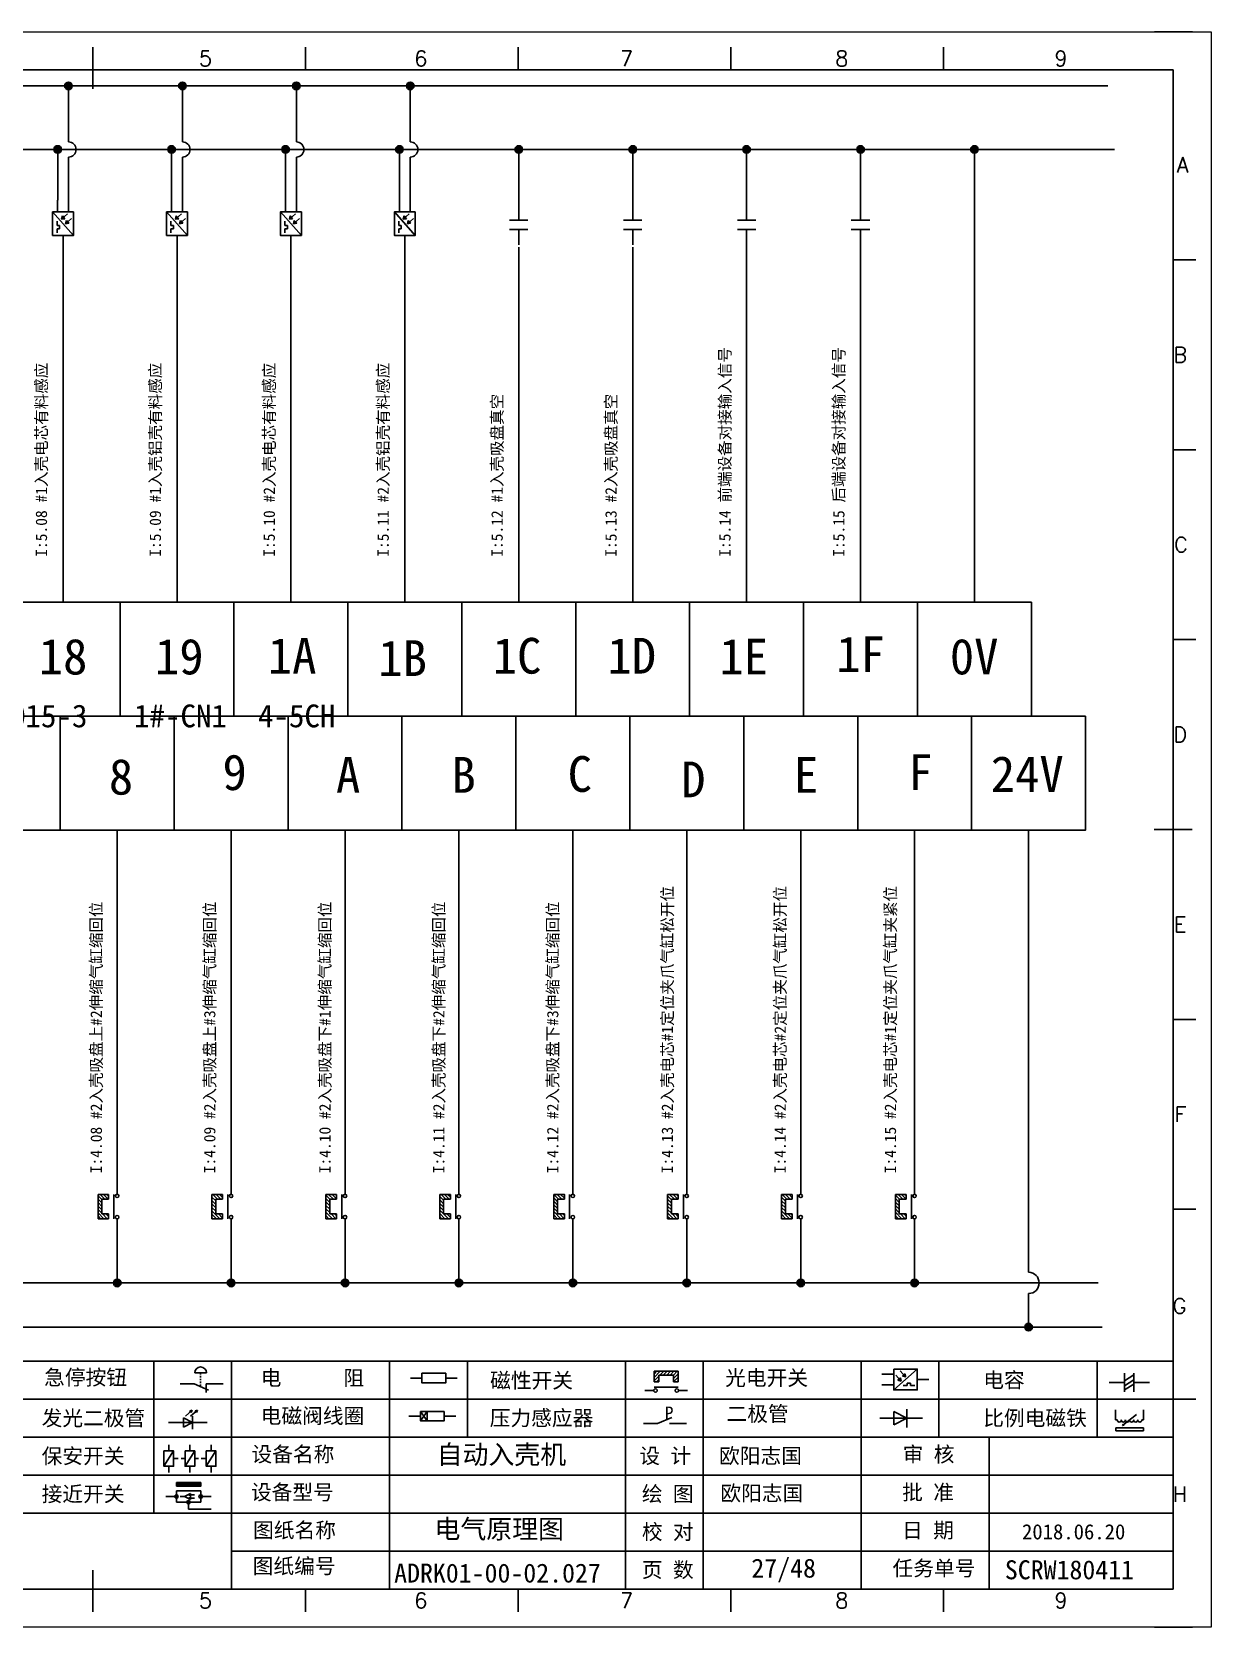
# Model space of a CAD drawing. Header units: millimetres. Extents: x 336 to 12810, y -1577 to 4105.
# Drawn here: x 7373.4 to 7528.7, y -645.8 to -435.8 of the extents above; entities that cross this region are included whole.
import ezdxf
from ezdxf.enums import TextEntityAlignment as Align

# ---------------------------------------------------------------- set-up
doc = ezdxf.new("R2010")
doc.units = ezdxf.units.MM
doc.layers.add('AE_BOR', color=1, linetype='Continuous')
doc.styles.get("Standard").update_dxf_attribs({"font": ''})
doc.styles.add('WD', font='romans.shx', dxfattribs={"width": 0.8, "bigfont": 'gbcbig.shx'})
doc.styles.add('汉字', font='')
doc.styles.get('Standard').set_extended_font_data('SimSun')
doc.styles.get('汉字').set_extended_font_data('新宋体')

# ---------------------------------------------------------------- blocks, each defined once
blk = doc.blocks.new('磁性开关')
at = {"linetype": 'ByBlock'}
h = blk.add_hatch(dxfattribs=at)
h.set_pattern_fill('ANSI31', color=256, scale=0.1, style=0)
h.paths.add_polyline_path([(-1910.88, -776.69), (-1910.88, -775.29), (-1907.69, -775.29), (-1907.69, -776.69), (-1908.31, -776.69), (-1908.31, -775.79), (-1910.25, -775.79), (-1910.25, -776.69)])
for p, q in [((-1910.88, -776.69), (-1910.88, -775.29)), ((-1910.88, -775.29), (-1907.69, -775.29)), ((-1910.88, -776.69), (-1910.25, -776.69)), ((-1910.25, -776.69), (-1910.25, -775.79)), ((-1910.25, -775.79), (-1908.31, -775.79)), ((-1908.31, -776.69), (-1908.31, -775.79)), ((-1908.31, -776.69), (-1907.69, -776.69)), ((-1907.69, -775.29), (-1907.69, -776.69)), ((-1910.91, -777.81), (-1912.09, -777.81)), ((-1910.88, -777.39), (-1907.69, -777.39)), ((-1907.66, -777.81), (-1906.48, -777.81))]:
    blk.add_line(p, q, dxfattribs=at)
for centre in [(-1910.68, -777.81), (-1907.88, -777.81)]:
    blk.add_circle(centre, 0.225, dxfattribs=at)
blk = doc.blocks.new('光电开关')
at = {"linetype": 'ByBlock'}
h = blk.add_hatch(dxfattribs=at)
h.set_pattern_fill('ANSI31', color=256, scale=0.01, style=0)
h.set_pattern_definition([(45, (0.172267, 0), (-0.0224506403, 0.0224506403), [])])
h.paths.add_polyline_path([(-1882.44, -776.34), (-1882.5, -775.91), (-1882.68, -776.07)])
h.paths.add_polyline_path([(-1882.86, -776.23), (-1882.44, -776.34), (-1882.68, -776.07)])
h.paths.add_polyline_path([(-1883.05, -776.88), (-1883.11, -776.45), (-1883.29, -776.61)])
h.paths.add_polyline_path([(-1883.47, -776.77), (-1883.05, -776.88), (-1883.29, -776.61)])
for p, q in [((-1884.01, -775.96), (-1885.56, -775.96)), ((-1880.91, -775.3), (-1884.01, -778.05)), ((-1883.75, -776.09), (-1883.05, -776.88)), ((-1883.11, -776.45), (-1883.47, -776.77)), ((-1883.05, -776.88), (-1883.47, -776.77)), ((-1883.14, -775.55), (-1882.44, -776.34)), ((-1883.05, -776.88), (-1883.11, -776.45)), ((-1882.5, -775.91), (-1882.86, -776.23)), ((-1882.44, -776.34), (-1882.86, -776.23)), ((-1882.44, -776.34), (-1882.5, -775.91)), ((-1879.37, -776.67), (-1880.91, -776.67)), ((-1884.01, -777.39), (-1885.56, -777.39)), ((-1882.78, -777.47), (-1882.23, -777.47)), ((-1882.23, -777.47), (-1882.23, -777.14)), ((-1882.23, -777.14), (-1881.78, -777.14)), ((-1881.78, -777.47), (-1881.78, -777.14)), ((-1881.23, -777.47), (-1881.78, -777.47))]:
    blk.add_line(p, q, dxfattribs=at)
blk.add_lwpolyline([(-1884.01, -775.3), (-1880.91, -775.3), (-1880.91, -778.05), (-1884.01, -778.05)], close=True, dxfattribs=at)
blk = doc.blocks.new('电磁阀线圈')
at = {"linetype": 'ByBlock'}
for p, q in [((-1854.61, -796.54), (-1856.17, -796.54)), ((-1854.61, -795.92), (-1853.75, -797.16)), ((-1853.75, -795.92), (-1854.61, -797.16)), ((-1853.75, -795.92), (-1853.75, -797.16)), ((-1851.53, -796.54), (-1849.97, -796.54))]:
    blk.add_line(p, q, dxfattribs=at)
blk.add_lwpolyline([(-1854.61, -795.92), (-1851.53, -795.92), (-1851.53, -797.16), (-1854.61, -797.16)], close=True, dxfattribs=at)
blk = doc.blocks.new('压力感应器')
at = {"linetype": 'ByBlock'}
for p, q in [((-1815.59, -777.73), (-1813.71, -776.93)), ((-1817.44, -777.73), (-1815.59, -777.73)), ((-1811.78, -777.73), (-1814.05, -777.73))]:
    blk.add_line(p, q, dxfattribs=at)
at = {"linetype": 'ByBlock', "insert": (-1814.65, -775.48), "char_height": 1.68, "width": 1.2242, "attachment_point": 1}
blk.add_mtext('{\\fNSimSun|b0|i0|c134|p49;P}', dxfattribs=at)
blk = doc.blocks.new('二极管')
at = {"linetype": 'ByBlock'}
for p, q in [((-1787.52, -776.77), (-1781.92, -776.77)), ((-1783.97, -776.77), (-1785.69, -775.9)), ((-1785.69, -775.9), (-1785.69, -777.65)), ((-1783.97, -776.77), (-1785.69, -777.65)), ((-1783.97, -777.99), (-1783.97, -775.56))]:
    blk.add_line(p, q, dxfattribs=at)
blk = doc.blocks.new('电容')
at = {"linetype": 'ByBlock'}
for p, q in [((-1756.08, -782.99), (-1756.08, -780.56)), ((-1754.86, -780.79), (-1756.08, -781.55)), ((-1754.86, -782.99), (-1754.86, -780.56)), ((-1756.08, -781.77), (-1758.13, -781.77)), ((-1754.86, -781.44), (-1756.08, -782.2)), ((-1754.86, -781.99), (-1756.08, -782.75)), ((-1754.86, -781.77), (-1752.81, -781.77))]:
    blk.add_line(p, q, dxfattribs=at)
blk = doc.blocks.new('发光二极管')
at = {"linetype": 'ByBlock'}
for p, q in [((-1755.78, -785.92), (-1754.89, -785.14)), ((-1754.89, -785.14), (-1755.2, -785.22)), ((-1755.2, -785.22), (-1755.01, -785.43)), ((-1755.08, -785.92), (-1754.18, -785.14)), ((-1754.89, -785.14), (-1755.01, -785.43)), ((-1754.18, -785.14), (-1754.49, -785.22)), ((-1754.49, -785.22), (-1754.31, -785.43)), ((-1754.18, -785.14), (-1754.31, -785.43)), ((-1758.01, -786.77), (-1752.89, -786.77)), ((-1754.84, -786.77), (-1756.04, -786.16)), ((-1756.04, -786.16), (-1756.04, -787.39)), ((-1754.84, -786.77), (-1756.04, -787.39)), ((-1754.84, -787.63), (-1754.84, -785.92))]:
    blk.add_line(p, q, dxfattribs=at)
blk = doc.blocks.new('比例电磁阀')
at = {"linetype": 'ByBlock'}
for p, q in [((-1757.26, -775.38), (-1757.26, -776.71)), ((-1757.26, -776.71), (-1757.05, -776.71)), ((-1754.5, -775.98), (-1756.35, -777.44)), ((-1753.58, -776.71), (-1753.8, -776.71)), ((-1753.58, -775.38), (-1753.58, -776.71)), ((-1753.6, -777.73), (-1757.25, -777.73)), ((-1757.25, -778.13), (-1757.25, -777.73)), ((-1753.6, -778.13), (-1757.25, -778.13)), ((-1756.35, -777.44), (-1756.25, -777.25)), ((-1756.35, -777.44), (-1756.15, -777.38)), ((-1756.15, -777.38), (-1756.25, -777.25)), ((-1753.6, -777.73), (-1753.6, -778.13))]:
    blk.add_line(p, q, dxfattribs=at)
for centre in [(-1756.78, -776.71), (-1756.24, -776.71), (-1755.7, -776.71), (-1755.15, -776.71), (-1754.61, -776.71), (-1754.07, -776.71)]:
    blk.add_arc(centre, 0.271, 180, 0, dxfattribs=at)
blk = doc.blocks.new('保安开关')
at = {"linetype": 'ByBlock'}
for p, q in [((-1757.33, -790.79), (-1758.6, -792.81)), ((-1757.96, -790.79), (-1757.96, -789.97)), ((-1754.54, -790.79), (-1755.81, -792.81)), ((-1755.17, -790.79), (-1755.17, -789.97)), ((-1751.75, -790.79), (-1753.02, -792.81)), ((-1752.39, -790.79), (-1752.39, -789.97)), ((-1757.96, -792.81), (-1757.96, -793.62)), ((-1757.33, -791.8), (-1756.72, -791.8)), ((-1756.35, -791.8), (-1755.89, -791.8)), ((-1755.17, -792.81), (-1755.17, -793.62)), ((-1754.52, -791.8), (-1754.06, -791.8)), ((-1753.69, -791.8), (-1753.08, -791.8)), ((-1752.39, -792.81), (-1752.39, -793.62))]:
    blk.add_line(p, q, dxfattribs=at)
for points in [[(-1758.6, -790.79), (-1757.33, -790.79), (-1757.33, -792.81), (-1758.6, -792.81)], [(-1755.81, -790.79), (-1754.54, -790.79), (-1754.54, -792.81), (-1755.81, -792.81)], [(-1753.02, -790.79), (-1751.75, -790.79), (-1751.75, -792.81), (-1753.02, -792.81)]]:
    blk.add_lwpolyline(points, close=True, dxfattribs=at)
blk = doc.blocks.new('接近开关')
at = {"linetype": 'ByBlock'}
h = blk.add_hatch(dxfattribs=at)
h.set_pattern_fill('ANSI31', color=256, scale=0.01, style=0)
h.set_pattern_definition([(45, (-89.131516, -30.795668), (-0.0224506403, 0.0224506403), [])])
h.paths.add_polyline_path([(-1516.96, -1123.35), (-1516.96, -1122.85), (-1513.76, -1122.85), (-1513.76, -1123.35)])
for p, q in [((-1516.96, -1123.35), (-1516.96, -1122.85)), ((-1516.96, -1122.85), (-1513.76, -1122.85)), ((-1516.96, -1123.35), (-1513.76, -1123.35)), ((-1513.76, -1122.85), (-1513.76, -1123.35)), ((-1517.18, -1124.71), (-1518.36, -1124.71)), ((-1516.96, -1123.95), (-1513.76, -1123.95)), ((-1516.96, -1123.95), (-1516.96, -1125.47)), ((-1516.96, -1125.47), (-1513.76, -1125.47)), ((-1515.91, -1124.71), (-1516.45, -1124.71)), ((-1515.11, -1124.31), (-1515.91, -1124.71)), ((-1515.11, -1125.11), (-1515.91, -1124.71)), ((-1515.33, -1124.53), (-1515.17, -1124.53)), ((-1515.33, -1124.88), (-1515.17, -1124.88)), ((-1515.25, -1124.45), (-1515.25, -1124.61)), ((-1515.11, -1124.31), (-1515.11, -1125.11)), ((-1515.11, -1124.48), (-1514.58, -1124.48)), ((-1515.11, -1124.94), (-1514.58, -1124.94)), ((-1513.76, -1123.95), (-1513.76, -1125.47)), ((-1513.54, -1124.71), (-1512.36, -1124.71)), ((-1515.36, -1125.69), (-1515.36, -1126.36)), ((-1515.36, -1126.36), (-1512.36, -1126.36))]:
    blk.add_line(p, q, dxfattribs=at)
for centre in [(-1516.96, -1124.71), (-1515.36, -1125.47), (-1513.76, -1124.71)]:
    blk.add_circle(centre, 0.225, dxfattribs=at)
blk = doc.blocks.new('电阻')
at = {"linetype": 'ByBlock'}
for p, q in [((-3.09, 0), (-1.57, 0)), ((1.57, 0), (3.09, 0))]:
    blk.add_line(p, q, dxfattribs=at)
blk.add_lwpolyline([(-1.57, 0.63), (1.57, 0.63), (1.57, -0.63), (-1.57, -0.63)], close=True, dxfattribs=at)
blk = doc.blocks.new('急停按钮')
at = {"linetype": 'ByBlock'}
for p, q in [((-1.86, 0), (0, 0)), ((0, 0), (1.88, -0.81)), ((0.06, 1.45), (1.61, 1.45)), ((0.83, 1.45), (0.83, 1.24)), ((0.83, 1.07), (0.83, 0.85)), ((0.83, 0.68), (0.83, 0.47)), ((0.83, 0.29), (0.83, 0.08)), ((3.81, 0), (1.54, 0)), ((1.54, 0), (1.54, -1.15)), ((0.83, -0.09), (0.83, -0.24))]:
    blk.add_line(p, q, dxfattribs=at)
blk.add_arc((0.83, 1.45), 0.774, 0, 180)
blk = doc.blocks.new('电控横A4')
for p, q in [((292, -5), (5, -5)), ((292, -205), (292, -5)), ((10.03, -205), (289.53, -205)), ((130.8, -205), (190.75, -205)), ((190.75, -205), (259.54, -205))]:
    blk.add_line(p, q)
at = {"linetype": 'ByBlock'}
for p, q in [((292, -175), (5, -175)), ((292, -180), (5, -180)), ((292, -185), (5, -185)), ((292, -190), (5, -190)), ((292, -195), (5, -195)), ((292, -200), (168.03, -200))]:
    blk.add_line(p, q, dxfattribs=at)
at = {"color": 0, "lineweight": -2}
for p, q in [((157.79, -175), (157.79, -195)), ((168.03, -175), (168.03, -204.92)), ((188.84, -175), (188.84, -185)), ((199.08, -175), (199.08, -185)), ((219.89, -175), (219.89, -185)), ((230.12, -175), (230.12, -185)), ((250.93, -175), (250.93, -185)), ((261.17, -175), (261.17, -185)), ((281.98, -175), (281.98, -185)), ((188.84, -185), (188.84, -204.92)), ((219.89, -185), (219.89, -205)), ((230.12, -185), (230.12, -205)), ((250.93, -185), (250.93, -205)), ((267.79, -185), (267.79, -205))]:
    blk.add_line(p, q, dxfattribs=at)
at = {"color": 0, "ltscale": 2}
for p, q in [((292, -205), (292, -183.55)), ((259.54, -205), (289.53, -205)), ((259.54, -205), (292, -205))]:
    blk.add_line(p, q, dxfattribs=at)
at = {"layer": 'AE_BOR', "color": 1, "lineweight": 15}
for p, q in [((0, 0), (297, 0)), ((297, 0), (297, -210)), ((297, -210), (0, -210))]:
    blk.add_line(p, q, dxfattribs=at)
at = {"layer": 'AE_BOR'}
for p, q in [((149.78, -5), (149.78, -2)), ((177.78, -5), (177.78, -2)), ((205.78, -5), (205.78, -2)), ((233.78, -5), (233.78, -2)), ((261.78, -5), (261.78, -2)), ((292, -30), (295, -30)), ((292, -55), (295, -55)), ((292, -80), (295, -80)), ((292, -130), (295, -130)), ((292, -155), (295, -155)), ((292, -180), (295, -180)), ((149.78, -205), (149.78, -208)), ((177.78, -205), (177.78, -208)), ((205.78, -205), (205.78, -208)), ((233.78, -205), (233.78, -208)), ((261.78, -205), (261.78, -208))]:
    blk.add_line(p, q, dxfattribs=at)
at = {"layer": 'AE_BOR', "lineweight": 30}
for p, q in [((294.53, 0), (289.53, 0)), ((294.53, -210), (289.53, -210))]:
    blk.add_line(p, q, dxfattribs=at)
at = {"layer": 'AE_BOR', "color": 2, "lineweight": 30}
for p, q in [((149.78, -7.5), (149.78, -2.5)), ((289.5, -105), (294.5, -105)), ((149.78, -202.5), (149.78, -207.5)), ((149.78, -205), (149.78, -207.5))]:
    blk.add_line(p, q, dxfattribs=at)
for name, p in [('急停按钮', (163.12, -177.98)), ('电阻', (194.66, -177.22))]:
    blk.add_blockref(name, p)
at = {"linetype": 'ByBlock'}
for name, p in [('磁性开关', (2134.53, 598.96)), ('光电开关', (2139.22, 599.27)), ('电容', (2041.69, 603.98)), ('发光二极管', (1917.72, 603.69)), ('电磁阀线圈', (2047.53, 614.3)), ('压力感应器', (2039.72, 594.52)), ('二极管', (2040.91, 594.27)), ('比例电磁阀', (2041.69, 593.98)), ('保安开关', (1917.72, 603.98)), ('接近开关', (1677.72, 931.9))]:
    blk.add_blockref(name, p, dxfattribs=at)
at = {"char_height": 2, "attachment_point": 1, "style": '汉字'}
for s, insert in [('{\\fKaiTi_GB2312|b0|i0|c134|p49;急停按钮}', (143.35, -176.12)), ('{\\fKaiTi_GB2312|b0|i0|c134|p49;电      阻}', (171.86, -176.19)), ('{\\fKaiTi_GB2312|b0|i0|c134|p49;磁性开关}', (202.07, -176.53)), ('{\\fKaiTi_GB2312|b0|i0|c134|p49;光电开关}', (233.02, -176.19)), ('{\\fKaiTi_GB2312|b0|i0|c134|p49;电容}', (267, -176.48)), ('{\\fKaiTi_GB2312|b0|i0|c134|p49;发光二极管}', (143.02, -181.48)), ('{\\fKaiTi_GB2312|b0|i0|c134|p49;电磁阀线圈}', (171.86, -181.19)), ('{\\fKaiTi_GB2312|b0|i0|c134|p49;压力感应器}', (202.02, -181.47)), ('{\\fKaiTi_GB2312|b0|i0|c134|p49;二极管}', (233.2, -180.91)), ('{\\fKaiTi_GB2312|b0|i0|c134|p49;比例电磁铁}', (267, -181.48)), ('{\\fKaiTi_GB2312|b0|i0|c134|p49;保安开关}', (143.02, -186.48)), ('设备名称', (170.65, -186.24)), ('{\\fKaiTi_GB2312|b0|i0|c134|p0;设 计}', (221.72, -186.46)), ('{\\fKaiTi_GB2312|b0|i0|c134|p0;审 核}', (256.39, -186.25)), ('设备型号', (170.58, -191.24)), ('{\\fKaiTi_GB2312|b0|i0|c134|p0;批 准}', (256.32, -191.25)), ('{\\fKaiTi_GB2312|b0|i0|c134|p49;接近开关}', (143.02, -191.48)), ('{\\fKaiTi_GB2312|b0|i0|c134|p0;绘 图}', (222.05, -191.46)), ('图纸名称', (170.86, -196.24)), ('{\\fKaiTi_GB2312|b0|i0|c134|p0;校 对}', (222.05, -196.46)), ('{\\fKaiTi_GB2312|b0|i0|c134|p0;日 期}', (256.32, -196.25)), ('图纸编号', (170.81, -200.96)), ('{\\fKaiTi_GB2312|b0|i0|c134|p0;页 数}', (222.05, -201.46)), ('任务单号', (255.06, -201.25))]:
    blk.add_mtext(s, dxfattribs=dict(at, insert=insert))
at = {"insert": (272.1, -196.45), "char_height": 2, "width": 60.2542, "attachment_point": 1}
blk.add_mtext('{\\fKaiTi_GB2312|b0|i0|c134|p49;2018.06.20}', dxfattribs=at)
at = {"layer": 'AE_BOR', "style": 'WD'}
for s, p in [('5', (164.59, -4.5)), ('6', (192.94, -4.5)), ('7', (220.04, -4.5)), ('8', (248.37, -4.5)), ('9', (277.23, -4.5)), ('5', (164.59, -207.5)), ('6', (192.94, -207.5)), ('7', (220.04, -207.5)), ('8', (248.37, -207.5)), ('9', (277.23, -207.5))]:
    blk.add_text(s, height=2, dxfattribs=at).set_placement(p, align=Align.CENTER)
for s, p in [('A', (294.03, -17.5)), ('B', (293.84, -42.5)), ('C', (293.93, -67.5)), ('D', (293.84, -92.5)), ('E', (293.74, -117.5)), ('F', (293.74, -142.5)), ('F', (293.74, -142.5)), ('G', (293.74, -167.72)), ('H', (293.84, -192.5))]:
    blk.add_text(s, height=2, dxfattribs=at).set_placement(p, align=Align.MIDDLE_RIGHT)
blk = doc.blocks.new('常开触点')
at = {"linetype": 'ByBlock'}
for p, q in [((-1853.82, -782.99), (-1853.82, -780.56)), ((-1852.6, -782.99), (-1852.6, -780.56)), ((-1853.82, -781.77), (-1855.88, -781.77)), ((-1852.6, -781.77), (-1850.55, -781.77))]:
    blk.add_line(p, q, dxfattribs=at)

msp = doc.modelspace()

# ---------------------------------------------------------------- hatches: boundary and pattern name
at = {"lineweight": -2}
h = msp.add_hatch(color=0, dxfattribs=at)
edge = h.paths.add_edge_path()
edge.add_arc((7378.253, -442.924), 0.5, 0, 360)
h = msp.add_hatch(color=0, dxfattribs=at)
edge = h.paths.add_edge_path()
edge.add_arc((7393.253, -442.924), 0.5, 0, 360)
h = msp.add_hatch(color=0, dxfattribs=at)
edge = h.paths.add_edge_path()
edge.add_arc((7408.253, -442.924), 0.5, 0, 360)
h = msp.add_hatch(color=0, dxfattribs=at)
edge = h.paths.add_edge_path()
edge.add_arc((7423.253, -442.924), 0.5, 0, 360)
h = msp.add_hatch(color=0, dxfattribs=at)
edge = h.paths.add_edge_path()
edge.add_arc((7376.828, -451.287), 0.5, 0, 360)
h = msp.add_hatch(color=0, dxfattribs=at)
edge = h.paths.add_edge_path()
edge.add_arc((7391.828, -451.287), 0.5, 0, 360)
h = msp.add_hatch(color=0, dxfattribs=at)
edge = h.paths.add_edge_path()
edge.add_arc((7406.828, -451.287), 0.5, 0, 360)
h = msp.add_hatch(color=0, dxfattribs=at)
edge = h.paths.add_edge_path()
edge.add_arc((7421.828, -451.287), 0.5, 0, 360)
h = msp.add_hatch(color=0, dxfattribs=at)
edge = h.paths.add_edge_path()
edge.add_arc((7437.541, -451.287), 0.5, 0, 360)
h = msp.add_hatch(color=0, dxfattribs=at)
edge = h.paths.add_edge_path()
edge.add_arc((7452.541, -451.287), 0.5, 0, 360)
h = msp.add_hatch(color=0, dxfattribs=at)
edge = h.paths.add_edge_path()
edge.add_arc((7467.541, -451.287), 0.5, 0, 360)
h = msp.add_hatch(color=0, dxfattribs=at)
edge = h.paths.add_edge_path()
edge.add_arc((7482.541, -451.287), 0.5, 0, 360)
h = msp.add_hatch(color=0, dxfattribs=at)
edge = h.paths.add_edge_path()
edge.add_arc((7497.541, -451.287), 0.5, 0, 360)
h = msp.add_hatch(color=0, dxfattribs=at)
edge = h.paths.add_edge_path()
edge.add_arc((7384.665, -600.499), 0.5, 0, 360)
h = msp.add_hatch(color=0, dxfattribs=at)
edge = h.paths.add_edge_path()
edge.add_arc((7399.665, -600.499), 0.5, 0, 360)
h = msp.add_hatch(color=0, dxfattribs=at)
edge = h.paths.add_edge_path()
edge.add_arc((7414.665, -600.499), 0.5, 0, 360)
h = msp.add_hatch(color=0, dxfattribs=at)
edge = h.paths.add_edge_path()
edge.add_arc((7429.665, -600.499), 0.5, 0, 360)
h = msp.add_hatch(color=0, dxfattribs=at)
edge = h.paths.add_edge_path()
edge.add_arc((7444.665, -600.499), 0.5, 0, 360)
h = msp.add_hatch(color=0, dxfattribs=at)
edge = h.paths.add_edge_path()
edge.add_arc((7459.665, -600.499), 0.5, 0, 360)
h = msp.add_hatch(color=0, dxfattribs=at)
edge = h.paths.add_edge_path()
edge.add_arc((7474.665, -600.499), 0.5, 0, 360)
h = msp.add_hatch(color=0, dxfattribs=at)
edge = h.paths.add_edge_path()
edge.add_arc((7489.665, -600.499), 0.5, 0, 360)
h = msp.add_hatch(color=0, dxfattribs=at)
edge = h.paths.add_edge_path()
edge.add_arc((7504.665, -606.316), 0.5, 0, 360)

# ---------------------------------------------------------------- linework, layer by layer
at = {"color": 0, "lineweight": -2}
for p, q in [((7248.328, -442.924), (7515.081, -442.924)), ((7378.253, -450.287), (7378.253, -442.924)), ((7393.253, -450.287), (7393.253, -442.924)), ((7408.253, -450.287), (7408.253, -442.924)), ((7423.253, -450.287), (7423.253, -442.924)), ((7249.212, -451.287), (7515.965, -451.287)), ((7376.828, -457.952), (7376.828, -451.287)), ((7391.828, -457.952), (7391.828, -451.287)), ((7406.828, -457.952), (7406.828, -451.287)), ((7421.828, -457.952), (7421.828, -451.287)), ((7437.541, -458.531), (7437.541, -451.287)), ((7452.541, -458.531), (7452.541, -451.287)), ((7467.541, -458.531), (7467.541, -451.287)), ((7482.541, -458.531), (7482.541, -451.287)), ((7497.541, -451.287), (7497.541, -510.893)), ((7378.253, -457.952), (7378.253, -452.287)), ((7393.253, -457.952), (7393.253, -452.287)), ((7408.253, -457.952), (7408.253, -452.287)), ((7423.253, -457.952), (7423.253, -452.287)), ((7467.541, -463.859), (7467.541, -510.893)), ((7482.541, -463.859), (7482.541, -510.893)), ((7377.541, -464.143), (7377.541, -510.893)), ((7392.541, -464.143), (7392.541, -510.893)), ((7407.541, -464.143), (7407.541, -510.893)), ((7422.541, -464.143), (7422.541, -510.893)), ((7437.541, -464.143), (7437.541, -510.893)), ((7452.541, -464.143), (7452.541, -510.893)), ((7490.041, -510.893), (7490.041, -525.893)), ((7250.041, -525.893), (7512.165, -525.893)), ((7377.165, -540.893), (7377.165, -525.893)), ((7392.165, -540.893), (7392.165, -525.893)), ((7407.165, -540.893), (7407.165, -525.893)), ((7422.165, -540.893), (7422.165, -525.893)), ((7437.165, -540.893), (7437.165, -525.893)), ((7452.165, -540.893), (7452.165, -525.893)), ((7467.165, -540.893), (7467.165, -525.893)), ((7482.165, -540.893), (7482.165, -525.893)), ((7497.165, -525.893), (7497.165, -525.893)), ((7497.165, -540.893), (7497.165, -525.893)), ((7384.665, -540.893), (7384.665, -587.643)), ((7399.665, -540.893), (7399.665, -587.643)), ((7414.665, -540.893), (7414.665, -587.643)), ((7429.665, -540.893), (7429.665, -587.643)), ((7444.665, -540.893), (7444.665, -587.643)), ((7459.665, -540.893), (7459.665, -587.643)), ((7474.665, -540.893), (7474.665, -587.643)), ((7489.665, -540.893), (7489.665, -587.643)), ((7504.665, -540.893), (7504.665, -599.105)), ((7384.665, -593.255), (7384.665, -600.499)), ((7399.665, -593.255), (7399.665, -600.499)), ((7414.665, -593.255), (7414.665, -600.499)), ((7429.665, -593.255), (7429.665, -600.499)), ((7444.665, -593.255), (7444.665, -600.499)), ((7459.665, -593.255), (7459.665, -600.499)), ((7474.665, -593.255), (7474.665, -600.499)), ((7489.665, -593.255), (7489.665, -600.499)), ((7247.844, -600.499), (7513.834, -600.499)), ((7504.665, -601.893), (7504.665, -606.316)), ((7247.606, -606.316), (7514.359, -606.316))]:
    msp.add_line(p, q, dxfattribs=at)
for points in [[(7370.041, -510.893), (7385.041, -510.893)], [(7385.041, -510.893), (7400.041, -510.893)], [(7385.041, -525.893), (7385.041, -510.893)], [(7400.041, -510.893), (7415.041, -510.893)], [(7400.041, -525.893), (7400.041, -510.893)], [(7415.041, -510.893), (7430.041, -510.893)], [(7415.041, -525.893), (7415.041, -510.893)], [(7430.041, -510.893), (7445.041, -510.893)], [(7430.041, -525.893), (7430.041, -510.893)], [(7445.041, -510.893), (7460.041, -510.893)], [(7445.041, -525.893), (7445.041, -510.893)], [(7460.041, -510.893), (7475.041, -510.893)], [(7460.041, -525.893), (7460.041, -510.893)], [(7475.041, -510.893), (7490.041, -510.893)], [(7475.041, -525.893), (7475.041, -510.893)], [(7490.041, -510.893), (7505.041, -510.893), (7505.041, -525.893)], [(7512.165, -525.893), (7512.165, -540.893), (7497.165, -540.893)], [(7377.165, -540.893), (7362.165, -540.893)], [(7392.165, -540.893), (7377.165, -540.893)], [(7407.165, -540.893), (7392.165, -540.893)], [(7422.165, -540.893), (7407.165, -540.893)], [(7437.165, -540.893), (7422.165, -540.893)], [(7452.165, -540.893), (7437.165, -540.893)], [(7467.165, -540.893), (7452.165, -540.893)], [(7482.165, -540.893), (7467.165, -540.893)], [(7497.165, -540.893), (7482.165, -540.893)]]:
    msp.add_lwpolyline(points, dxfattribs=at)
for centre in [(7378.253, -442.924), (7393.253, -442.924), (7408.253, -442.924), (7423.253, -442.924), (7376.828, -451.287), (7391.828, -451.287), (7406.828, -451.287), (7421.828, -451.287), (7437.541, -451.287), (7452.541, -451.287), (7467.541, -451.287), (7482.541, -451.287), (7497.541, -451.287), (7384.665, -600.499), (7399.665, -600.499), (7414.665, -600.499), (7429.665, -600.499), (7444.665, -600.499), (7459.665, -600.499), (7474.665, -600.499), (7489.665, -600.499), (7504.665, -606.316)]:
    msp.add_circle(centre, 0.5, dxfattribs=at)
for centre in [(7378.253, -451.287), (7393.253, -451.287), (7408.253, -451.287), (7423.253, -451.287)]:
    msp.add_arc(centre, 1, 270, 90, dxfattribs=at)
at = {"color": 0, "ltscale": 2}
msp.add_arc((7504.665, -600.499), 1.394, 270, 90, dxfattribs=at)

# ---------------------------------------------------------------- block references
msp.add_blockref('电控横A4', (7231.699, -435.809))
at = {"linetype": 'ByBlock'}
for name, p, rotation in [('光电开关', (8154.214, -2343.508), 270), ('光电开关', (8169.214, -2343.508), 270), ('光电开关', (8184.214, -2343.508), 270), ('光电开关', (8199.214, -2343.508), 270), ('常开触点', (8219.315, -2314.407), 270), ('常开触点', (8234.315, -2314.407), 270), ('常开触点', (8249.315, -2314.407), 270), ('常开触点', (8264.315, -2314.407), 270), ('磁性开关', (6606.852, 1318.833), 90), ('磁性开关', (6621.852, 1318.833), 90), ('磁性开关', (6636.852, 1318.833), 90), ('磁性开关', (6651.852, 1318.833), 90), ('磁性开关', (6666.852, 1318.833), 90), ('磁性开关', (6681.852, 1318.833), 90), ('磁性开关', (6696.852, 1318.833), 90), ('磁性开关', (6711.852, 1318.833), 90)]:
    msp.add_blockref(name, p, dxfattribs=dict(at, rotation=rotation))

# ---------------------------------------------------------------- texts
msp.add_text('27/48', height=2.5).set_placement((7468.167, -639.298))
at = {"color": 0, "lineweight": -2, "char_height": 1.5, "width": 71.79445, "attachment_point": 1, "rotation": 90}
for s, insert in [('{\\C256;I:5.14 前端设备对接输入信号}', (7463.927, -504.908)), ('{\\C256;I:5.15 后端设备对接输入信号}', (7478.927, -504.908)), ('{\\C256;I:5.08 #1入壳电芯有料感应}', (7373.927, -504.908)), ('{\\C256;I:5.09 #1入壳铝壳有料感应}', (7388.927, -504.908)), ('{\\C256;I:5.10 #2入壳电芯有料感应}', (7403.927, -504.908)), ('{\\C256;I:5.11 #2入壳铝壳有料感应}', (7418.927, -504.908)), ('\\pt8;{\\C256;I:5.12 #1入壳吸盘真空}', (7433.927, -504.908)), ('{\\C256;I:5.13 #2入壳吸盘真空}', (7448.927, -504.908)), ('{\\C256;I:4.13 #2入壳电芯#1定位夹爪气缸松开位}', (7456.346, -586.067)), ('{\\C256;I:4.14 #2入壳电芯#2定位夹爪气缸松开位}', (7471.204, -586.067)), ('{\\C256;I:4.15 #2入壳电芯#1定位夹爪气缸夹紧位}', (7485.714, -586.067)), ('{\\C256;I:4.08 #2入壳吸盘上#2伸缩气缸缩回位}', (7381.149, -586.067)), ('{\\C256;I:4.09 #2入壳吸盘上#3伸缩气缸缩回位}', (7396.091, -586.067)), ('{\\C256;I:4.10 #2入壳吸盘下#1伸缩气缸缩回位}', (7411.264, -586.067)), ('{\\C256;I:4.11 #2入壳吸盘下#2伸缩气缸缩回位}', (7426.26, -586.067)), ('{\\C256;I:4.12 #2入壳吸盘下#3伸缩气缸缩回位}', (7441.256, -586.067))]:
    msp.add_mtext(s, dxfattribs=dict(at, insert=insert))
at = {"color": 0, "lineweight": -2, "attachment_point": 1}
for s, insert, char_height, width in [('18', (7374.341, -515.692), 4.7064, 7.20347), ('19', (7389.643, -515.686), 4.7064, 7.20347), ('1A', (7404.501, -515.583), 4.7064, 7.20347), ('1B', (7419.049, -515.892), 4.7064, 7.20347), ('1C', (7434.113, -515.583), 4.7064, 7.20347), ('1D', (7449.212, -515.581), 4.7064, 7.20347), ('1E', (7463.966, -515.684), 4.7064, 7.20347), ('1F', (7479.339, -515.375), 4.7064, 7.20347), ('0V', (7494.3, -515.684), 4.7064, 7.20347), ('ID261-DO15-3   1#-CN1  4-5CH               ', (7356.26, -524.357), 3, 61.03402), ('9', (7398.532, -530.913), 4.706, 7.20347), ('A', (7413.474, -531.271), 4.706, 7.20347), ('B', (7428.68, -531.267), 4.706, 7.20347), ('C', (7443.981, -531.147), 4.706, 7.20347), ('E', (7473.774, -531.265), 4.706, 7.20347), ('F', (7488.835, -530.906), 4.706, 7.20347), ('24V', (7499.691, -531.145), 4.7064, 7.20347), ('8', (7383.572, -531.51), 4.706, 7.20347), ('D', (7458.923, -531.864), 4.706, 7.20347)]:
    msp.add_mtext(s, dxfattribs=dict(at, insert=insert, char_height=char_height, width=width))
at = {"attachment_point": 1}
for s, width, insert, char_height in [('自动入壳机', 22.80454, (7426.728, -621.837), 2.5), ('欧阳志国', 22.80454, (7463.911, -622.257), 2), ('欧阳志国', 22.80454, (7464.082, -627.173), 2), ('电气原理图', 22.80454, (7426.443, -631.645), 2.5), ('ADRK01-00-02.027', 32.99572, (7421.133, -637.446), 2.5), ('SCRW180411', 32.99572, (7501.544, -637.015), 2.5)]:
    msp.add_mtext_dynamic_manual_height_columns(s, width=width, gutter_width=12.5, heights=[0], dxfattribs=dict(at, insert=insert, char_height=char_height))

doc.saveas('drawing.dxf')
